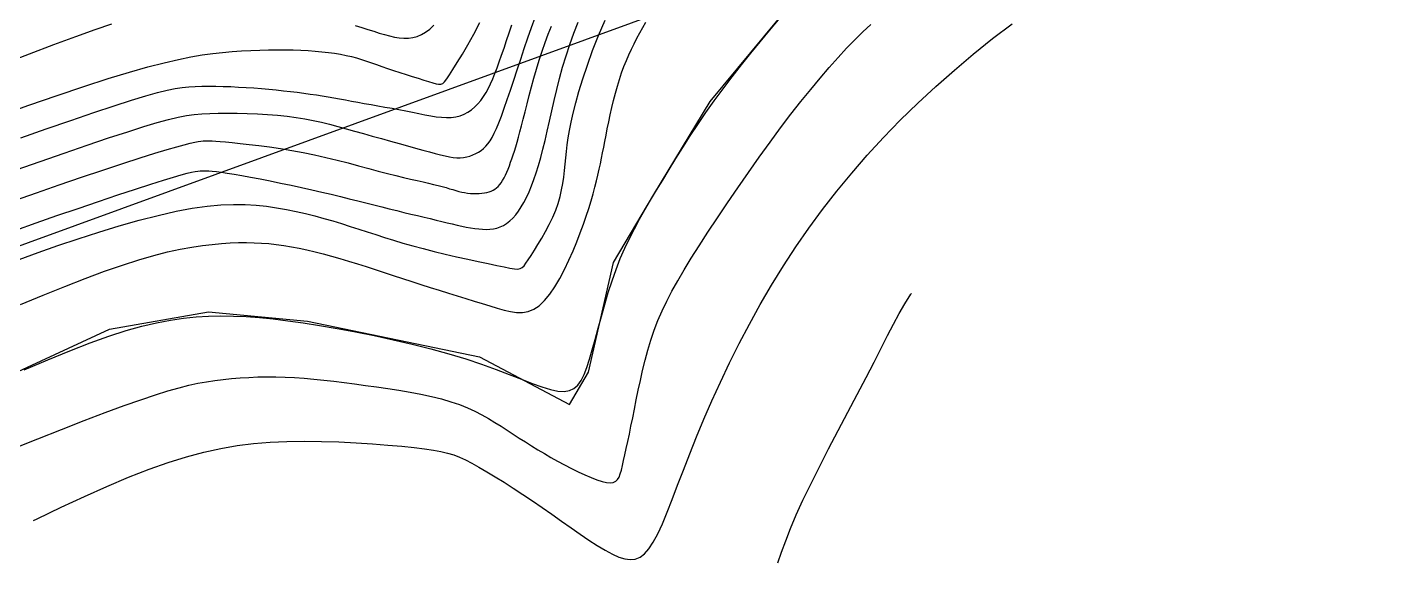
# Model space of a CAD drawing. Header units: metres. Extents: x -2219 to 517, y -3078 to 398.
# Drawn here: x 276.47 to 318.57, y 279.6 to 296.19 of the extents above; entities that cross this region are included whole.
import ezdxf

# ---------------------------------------------------------------- set-up
doc = ezdxf.new("R2010")
doc.units = ezdxf.units.M
doc.layers.add('TERRAIN_CONTOUR_1M', color=3, linetype='Continuous')
doc.layers.add('TERRAIN_CONTOUR_5M_SUPPLEMENT', color=4, linetype='Continuous')

msp = doc.modelspace()

# ---------------------------------------------------------------- linework, layer by layer
at = {"layer": 'TERRAIN_CONTOUR_1M'}
for points in [[(377.224, 326.218, 17), (184.445, 255.95, 17)], [(252.365, 273.736, 17), (256.893, 275.78, 17), (265.523, 280.259, 17), (272.359, 283.734, 17), (279.022, 286.818, 17), (282.091, 287.36, 17), (285.159, 287.068, 17), (290.491, 285.962, 17), (293.288, 284.481, 17), (293.873, 285.482, 17), (294.647, 288.888, 17), (295.903, 291, 17), (297.646, 293.877, 17), (300.165, 296.925, 17), (301.908, 298.83, 17), (305.799, 300.855, 17), (310.994, 303.782, 17), (313.953, 306.334, 17), (318.834, 308.985, 17)], [(276.125, 291.765, 12), (276.867, 292.025, 12), (277.609, 292.282, 12), (278.325, 292.526, 12), (278.992, 292.751, 12), (279.585, 292.945, 12), (280.085, 293.104, 12), (280.502, 293.229, 12), (280.852, 293.325, 12), (281.149, 293.395, 12), (281.409, 293.445, 12), (281.649, 293.477, 12), (281.883, 293.498, 12), (282.126, 293.51, 12), (282.392, 293.518, 12), (282.678, 293.521, 12), (282.979, 293.52, 12), (283.29, 293.513, 12), (283.605, 293.501, 12), (283.92, 293.483, 12), (284.229, 293.459, 12), (284.526, 293.428, 12), (284.809, 293.389, 12), (285.079, 293.344, 12), (285.34, 293.293, 12), (285.594, 293.236, 12), (285.845, 293.174, 12), (286.098, 293.107, 12), (286.354, 293.037, 12), (286.617, 292.963, 12), (286.891, 292.887, 12), (287.17, 292.809, 12), (287.452, 292.73, 12), (287.731, 292.653, 12), (288.004, 292.577, 12), (288.265, 292.504, 12), (288.511, 292.436, 12), (288.737, 292.374, 12), (288.939, 292.317, 12), (289.12, 292.268, 12), (289.281, 292.226, 12), (289.427, 292.192, 12), (289.558, 292.166, 12), (289.679, 292.148, 12), (289.791, 292.139, 12), (289.898, 292.138, 12), (290.001, 292.146, 12), (290.101, 292.164, 12), (290.198, 292.189, 12), (290.29, 292.223, 12), (290.379, 292.264, 12), (290.464, 292.312, 12), (290.544, 292.366, 12), (290.619, 292.428, 12), (290.689, 292.495, 12), (290.756, 292.572, 12), (290.821, 292.662, 12), (290.886, 292.769, 12), (290.951, 292.896, 12), (291.02, 293.046, 12), (291.093, 293.223, 12), (291.172, 293.431, 12), (291.258, 293.672, 12), (291.351, 293.942, 12), (291.45, 294.235, 12), (291.553, 294.546, 12), (291.66, 294.869, 12), (291.77, 295.199, 12), (291.882, 295.53, 12), (291.995, 295.858, 12), (292.109, 296.177, 12), (292.223, 296.489, 12)], [(276.376, 285.555, 17), (277.103, 285.867, 17), (277.788, 286.148, 17), (278.423, 286.394, 17), (279.004, 286.602, 17), (279.537, 286.773, 17), (280.027, 286.91, 17), (280.482, 287.019, 17), (280.908, 287.1, 17), (281.314, 287.159, 17), (281.706, 287.198, 17), (282.091, 287.221, 17), (282.475, 287.23, 17), (282.863, 287.226, 17), (283.261, 287.21, 17), (283.672, 287.18, 17), (284.1, 287.137, 17), (284.551, 287.082, 17), (285.028, 287.013, 17), (285.536, 286.932, 17), (286.077, 286.839, 17), (286.644, 286.733, 17), (287.228, 286.617, 17), (287.819, 286.49, 17), (288.408, 286.354, 17), (288.986, 286.21, 17), (289.542, 286.058, 17), (290.069, 285.899, 17), (290.557, 285.736, 17), (291.007, 285.572, 17), (291.418, 285.413, 17), (291.791, 285.265, 17), (292.127, 285.134, 17), (292.427, 285.025, 17), (292.691, 284.943, 17), (292.919, 284.895, 17), (293.114, 284.884, 17), (293.279, 284.912, 17), (293.419, 284.978, 17), (293.538, 285.083, 17), (293.642, 285.226, 17), (293.734, 285.407, 17), (293.82, 285.626, 17), (293.904, 285.883, 17), (293.991, 286.176, 17), (294.081, 286.499, 17), (294.175, 286.846, 17), (294.274, 287.208, 17), (294.378, 287.579, 17), (294.488, 287.952, 17), (294.604, 288.318, 17), (294.727, 288.672, 17), (294.858, 289.008, 17), (294.996, 289.327, 17), (295.142, 289.634, 17), (295.295, 289.933, 17), (295.456, 290.228, 17), (295.624, 290.523, 17), (295.8, 290.821, 17), (295.984, 291.128, 17), (296.175, 291.445, 17), (296.375, 291.774, 17), (296.583, 292.112, 17), (296.8, 292.458, 17), (297.028, 292.812, 17), (297.266, 293.172, 17), (297.515, 293.537, 17), (297.775, 293.906, 17), (298.047, 294.277, 17), (298.328, 294.648, 17), (298.615, 295.017, 17), (298.905, 295.381, 17), (299.195, 295.737, 17), (299.482, 296.083, 17), (299.763, 296.417, 17)], [(275.73, 295.051, 9), (276.538, 295.365, 9), (277.29, 295.648, 9), (277.974, 295.899, 9), (278.579, 296.115, 9), (279.095, 296.295, 9)], [(276.043, 283.112, 18), (276.794, 283.416, 18), (277.527, 283.708, 18), (278.229, 283.981, 18), (278.883, 284.23, 18), (279.475, 284.448, 18), (279.992, 284.631, 18), (280.441, 284.782, 18), (280.832, 284.904, 18), (281.176, 285.001, 18), (281.483, 285.078, 18), (281.762, 285.138, 18), (282.025, 285.185, 18), (282.282, 285.224, 18), (282.541, 285.257, 18), (282.804, 285.284, 18), (283.071, 285.307, 18), (283.342, 285.324, 18), (283.617, 285.335, 18), (283.897, 285.34, 18), (284.18, 285.339, 18), (284.467, 285.331, 18), (284.758, 285.316, 18), (285.054, 285.295, 18), (285.355, 285.269, 18), (285.662, 285.238, 18), (285.975, 285.202, 18), (286.295, 285.162, 18), (286.622, 285.119, 18), (286.957, 285.074, 18), (287.3, 285.026, 18), (287.647, 284.976, 18), (287.995, 284.922, 18), (288.34, 284.863, 18), (288.677, 284.8, 18), (289.003, 284.73, 18), (289.313, 284.653, 18), (289.604, 284.569, 18), (289.873, 284.477, 18), (290.121, 284.377, 18), (290.352, 284.271, 18), (290.568, 284.16, 18), (290.773, 284.044, 18), (290.97, 283.926, 18), (291.16, 283.805, 18), (291.349, 283.683, 18), (291.537, 283.561, 18), (291.726, 283.439, 18), (291.917, 283.318, 18), (292.11, 283.197, 18), (292.306, 283.077, 18), (292.506, 282.957, 18), (292.709, 282.839, 18), (292.917, 282.722, 18), (293.13, 282.607, 18), (293.344, 282.496, 18), (293.556, 282.392, 18), (293.761, 282.297, 18), (293.955, 282.214, 18), (294.135, 282.145, 18), (294.297, 282.094, 18), (294.436, 282.062, 18), (294.551, 282.053, 18), (294.643, 282.065, 18), (294.716, 282.099, 18), (294.773, 282.155, 18), (294.82, 282.231, 18), (294.858, 282.329, 18), (294.893, 282.447, 18), (294.927, 282.585, 18), (294.963, 282.743, 18), (295.003, 282.921, 18), (295.046, 283.116, 18), (295.092, 283.329, 18), (295.14, 283.558, 18), (295.19, 283.804, 18), (295.243, 284.064, 18), (295.299, 284.338, 18), (295.356, 284.625, 18), (295.417, 284.923, 18), (295.482, 285.229, 18), (295.552, 285.54, 18), (295.629, 285.855, 18), (295.714, 286.169, 18), (295.808, 286.482, 18), (295.912, 286.789, 18), (296.027, 287.091, 18), (296.156, 287.39, 18), (296.3, 287.691, 18), (296.46, 288, 18), (296.639, 288.321, 18), (296.839, 288.66, 18), (297.061, 289.021, 18), (297.307, 289.409, 18), (297.578, 289.828, 18), (297.871, 290.272, 18), (298.181, 290.734, 18), (298.503, 291.207, 18), (298.834, 291.684, 18), (299.169, 292.157, 18), (299.503, 292.62, 18), (299.832, 293.065, 18), (300.152, 293.487, 18), (300.462, 293.885, 18), (300.764, 294.259, 18), (301.056, 294.61, 18), (301.338, 294.939, 18), (301.612, 295.247, 18), (301.876, 295.533, 18), (302.132, 295.799, 18), (302.379, 296.045, 18), (302.625, 296.276, 18)], [(276.074, 290.812, 13), (276.76, 291.053, 13), (277.459, 291.295, 13), (278.152, 291.532, 13), (278.816, 291.756, 13), (279.431, 291.96, 13), (279.974, 292.137, 13), (280.43, 292.28, 13), (280.803, 292.393, 13), (281.103, 292.479, 13), (281.34, 292.542, 13), (281.524, 292.587, 13), (281.665, 292.617, 13), (281.772, 292.636, 13), (281.856, 292.648, 13), (281.926, 292.657, 13), (281.989, 292.663, 13), (282.052, 292.666, 13), (282.123, 292.665, 13), (282.208, 292.661, 13), (282.314, 292.654, 13), (282.448, 292.642, 13), (282.618, 292.627, 13), (282.827, 292.607, 13), (283.074, 292.582, 13), (283.351, 292.552, 13), (283.655, 292.516, 13), (283.979, 292.474, 13), (284.319, 292.424, 13), (284.67, 292.367, 13), (285.025, 292.301, 13), (285.38, 292.228, 13), (285.732, 292.147, 13), (286.078, 292.063, 13), (286.416, 291.976, 13), (286.744, 291.889, 13), (287.058, 291.804, 13), (287.356, 291.724, 13), (287.636, 291.65, 13), (287.896, 291.584, 13), (288.135, 291.526, 13), (288.356, 291.474, 13), (288.558, 291.428, 13), (288.744, 291.386, 13), (288.914, 291.347, 13), (289.069, 291.311, 13), (289.21, 291.277, 13), (289.339, 291.243, 13), (289.456, 291.209, 13), (289.565, 291.177, 13), (289.666, 291.147, 13), (289.762, 291.119, 13), (289.854, 291.094, 13), (289.943, 291.073, 13), (290.033, 291.055, 13), (290.123, 291.041, 13), (290.214, 291.032, 13), (290.304, 291.026, 13), (290.394, 291.025, 13), (290.481, 291.028, 13), (290.565, 291.035, 13), (290.645, 291.046, 13), (290.72, 291.06, 13), (290.79, 291.079, 13), (290.854, 291.102, 13), (290.914, 291.13, 13), (290.97, 291.163, 13), (291.022, 291.202, 13), (291.072, 291.249, 13), (291.119, 291.302, 13), (291.165, 291.363, 13), (291.209, 291.433, 13), (291.253, 291.51, 13), (291.295, 291.595, 13), (291.337, 291.686, 13), (291.378, 291.784, 13), (291.419, 291.887, 13), (291.459, 291.995, 13), (291.499, 292.107, 13), (291.538, 292.224, 13), (291.577, 292.346, 13), (291.618, 292.477, 13), (291.66, 292.619, 13), (291.703, 292.773, 13), (291.749, 292.942, 13), (291.799, 293.128, 13), (291.851, 293.334, 13), (291.908, 293.561, 13), (291.969, 293.805, 13), (292.035, 294.064, 13), (292.105, 294.333, 13), (292.18, 294.609, 13), (292.259, 294.888, 13), (292.343, 295.167, 13), (292.432, 295.441, 13), (292.526, 295.708, 13), (292.625, 295.967, 13), (292.726, 296.218, 13)], [(276.113, 289.889, 14), (276.742, 290.113, 14), (277.391, 290.34, 14), (278.044, 290.564, 14), (278.681, 290.78, 14), (279.283, 290.982, 14), (279.831, 291.164, 14), (280.306, 291.319, 14), (280.695, 291.443, 14), (281.003, 291.539, 14), (281.243, 291.61, 14), (281.427, 291.66, 14), (281.566, 291.693, 14), (281.673, 291.713, 14), (281.759, 291.724, 14), (281.836, 291.729, 14), (281.915, 291.731, 14), (282.001, 291.731, 14), (282.097, 291.727, 14), (282.208, 291.719, 14), (282.339, 291.706, 14), (282.491, 291.687, 14), (282.671, 291.66, 14), (282.881, 291.626, 14), (283.124, 291.584, 14), (283.396, 291.535, 14), (283.691, 291.479, 14), (284.002, 291.418, 14), (284.324, 291.352, 14), (284.651, 291.284, 14), (284.977, 291.214, 14), (285.295, 291.143, 14), (285.602, 291.073, 14), (285.896, 291.003, 14), (286.18, 290.933, 14), (286.452, 290.866, 14), (286.716, 290.799, 14), (286.971, 290.734, 14), (287.219, 290.671, 14), (287.46, 290.611, 14), (287.696, 290.552, 14), (287.925, 290.496, 14), (288.148, 290.442, 14), (288.364, 290.391, 14), (288.573, 290.341, 14), (288.773, 290.294, 14), (288.966, 290.248, 14), (289.15, 290.204, 14), (289.325, 290.162, 14), (289.491, 290.121, 14), (289.649, 290.083, 14), (289.801, 290.048, 14), (289.945, 290.016, 14), (290.083, 289.988, 14), (290.216, 289.963, 14), (290.344, 289.943, 14), (290.468, 289.927, 14), (290.588, 289.917, 14), (290.704, 289.914, 14), (290.817, 289.919, 14), (290.926, 289.933, 14), (291.033, 289.957, 14), (291.136, 289.993, 14), (291.237, 290.04, 14), (291.335, 290.101, 14), (291.431, 290.176, 14), (291.524, 290.264, 14), (291.615, 290.366, 14), (291.704, 290.481, 14), (291.79, 290.609, 14), (291.873, 290.752, 14), (291.954, 290.908, 14), (292.032, 291.077, 14), (292.108, 291.261, 14), (292.182, 291.459, 14), (292.254, 291.671, 14), (292.325, 291.899, 14), (292.394, 292.142, 14), (292.462, 292.401, 14), (292.53, 292.675, 14), (292.596, 292.966, 14), (292.664, 293.272, 14), (292.734, 293.589, 14), (292.809, 293.918, 14), (292.888, 294.255, 14), (292.975, 294.599, 14), (293.071, 294.947, 14), (293.177, 295.298, 14), (293.294, 295.65, 14), (293.421, 296.001, 14), (293.557, 296.348, 14)], [(276.261, 287.58, 16), (276.961, 287.874, 16), (277.631, 288.146, 16), (278.268, 288.394, 16), (278.867, 288.616, 16), (279.422, 288.809, 16), (279.932, 288.971, 16), (280.397, 289.105, 16), (280.823, 289.213, 16), (281.213, 289.299, 16), (281.571, 289.365, 16), (281.901, 289.414, 16), (282.207, 289.45, 16), (282.494, 289.476, 16), (282.764, 289.493, 16), (283.02, 289.504, 16), (283.266, 289.506, 16), (283.504, 289.502, 16), (283.736, 289.49, 16), (283.965, 289.472, 16), (284.193, 289.446, 16), (284.424, 289.413, 16), (284.659, 289.373, 16), (284.899, 289.327, 16), (285.143, 289.275, 16), (285.393, 289.216, 16), (285.646, 289.152, 16), (285.904, 289.083, 16), (286.167, 289.008, 16), (286.434, 288.929, 16), (286.705, 288.846, 16), (286.98, 288.76, 16), (287.258, 288.67, 16), (287.539, 288.579, 16), (287.821, 288.486, 16), (288.106, 288.392, 16), (288.391, 288.299, 16), (288.677, 288.207, 16), (288.963, 288.116, 16), (289.247, 288.027, 16), (289.528, 287.939, 16), (289.803, 287.855, 16), (290.072, 287.772, 16), (290.332, 287.692, 16), (290.581, 287.615, 16), (290.818, 287.541, 16), (291.042, 287.471, 16), (291.254, 287.41, 16), (291.454, 287.363, 16), (291.645, 287.337, 16), (291.828, 287.336, 16), (292.005, 287.367, 16), (292.176, 287.435, 16), (292.344, 287.546, 16), (292.51, 287.704, 16), (292.672, 287.902, 16), (292.829, 288.134, 16), (292.981, 288.392, 16), (293.127, 288.669, 16), (293.264, 288.956, 16), (293.393, 289.246, 16), (293.512, 289.533, 16), (293.619, 289.809, 16), (293.716, 290.073, 16), (293.804, 290.325, 16), (293.882, 290.566, 16), (293.953, 290.796, 16), (294.015, 291.014, 16), (294.071, 291.221, 16), (294.121, 291.416, 16), (294.165, 291.601, 16), (294.205, 291.778, 16), (294.242, 291.949, 16), (294.277, 292.119, 16), (294.311, 292.289, 16), (294.345, 292.462, 16), (294.38, 292.643, 16), (294.417, 292.833, 16), (294.457, 293.036, 16), (294.5, 293.248, 16), (294.547, 293.467, 16), (294.597, 293.691, 16), (294.65, 293.916, 16), (294.708, 294.139, 16), (294.768, 294.358, 16), (294.833, 294.569, 16), (294.901, 294.771, 16), (294.972, 294.965, 16), (295.047, 295.15, 16), (295.125, 295.33, 16), (295.206, 295.504, 16), (295.29, 295.674, 16), (295.376, 295.842, 16), (295.465, 296.009, 16), (295.555, 296.175, 16), (295.647, 296.34, 16)], [(276.271, 292.754, 11), (277.059, 293.03, 11), (277.823, 293.295, 11), (278.536, 293.538, 11), (279.169, 293.75, 11), (279.702, 293.922, 11), (280.143, 294.058, 11), (280.505, 294.16, 11), (280.805, 294.236, 11), (281.057, 294.287, 11), (281.276, 294.321, 11), (281.476, 294.341, 11), (281.673, 294.352, 11), (281.879, 294.357, 11), (282.095, 294.359, 11), (282.319, 294.357, 11), (282.549, 294.352, 11), (282.783, 294.343, 11), (283.02, 294.332, 11), (283.258, 294.317, 11), (283.496, 294.301, 11), (283.731, 294.283, 11), (283.963, 294.263, 11), (284.191, 294.241, 11), (284.414, 294.217, 11), (284.632, 294.193, 11), (284.843, 294.167, 11), (285.048, 294.14, 11), (285.245, 294.112, 11), (285.435, 294.084, 11), (285.618, 294.055, 11), (285.798, 294.025, 11), (285.976, 293.995, 11), (286.155, 293.963, 11), (286.336, 293.93, 11), (286.523, 293.897, 11), (286.717, 293.862, 11), (286.919, 293.825, 11), (287.129, 293.788, 11), (287.344, 293.75, 11), (287.562, 293.711, 11), (287.78, 293.671, 11), (287.996, 293.631, 11), (288.208, 293.591, 11), (288.413, 293.55, 11), (288.61, 293.51, 11), (288.799, 293.472, 11), (288.979, 293.439, 11), (289.15, 293.411, 11), (289.314, 293.391, 11), (289.469, 293.382, 11), (289.617, 293.386, 11), (289.756, 293.403, 11), (289.889, 293.437, 11), (290.014, 293.485, 11), (290.131, 293.548, 11), (290.242, 293.624, 11), (290.346, 293.712, 11), (290.443, 293.81, 11), (290.533, 293.918, 11), (290.617, 294.035, 11), (290.695, 294.159, 11), (290.768, 294.292, 11), (290.838, 294.434, 11), (290.905, 294.587, 11), (290.971, 294.751, 11), (291.038, 294.928, 11), (291.107, 295.118, 11), (291.179, 295.323, 11), (291.254, 295.542, 11), (291.333, 295.774, 11), (291.413, 296.015, 11), (291.493, 296.262, 11)], [(276.663, 280.879, 19), (276.778, 280.935, 19), (277.519, 281.291, 19), (278.242, 281.628, 19), (278.941, 281.94, 19), (279.611, 282.223, 19), (280.246, 282.473, 19), (280.843, 282.685, 19), (281.409, 282.862, 19), (281.948, 283.006, 19), (282.47, 283.119, 19), (282.981, 283.206, 19), (283.487, 283.269, 19), (283.997, 283.311, 19), (284.517, 283.334, 19), (285.052, 283.342, 19), (285.595, 283.336, 19), (286.135, 283.319, 19), (286.664, 283.294, 19), (287.171, 283.261, 19), (287.646, 283.224, 19), (288.08, 283.185, 19), (288.463, 283.145, 19), (288.788, 283.107, 19), (289.064, 283.067, 19), (289.299, 283.024, 19), (289.506, 282.975, 19), (289.694, 282.916, 19), (289.875, 282.846, 19), (290.059, 282.76, 19), (290.257, 282.658, 19), (290.477, 282.536, 19), (290.719, 282.396, 19), (290.978, 282.239, 19), (291.253, 282.069, 19), (291.539, 281.886, 19), (291.834, 281.693, 19), (292.135, 281.492, 19), (292.438, 281.285, 19), (292.74, 281.074, 19), (293.039, 280.863, 19), (293.332, 280.656, 19), (293.616, 280.458, 19), (293.888, 280.273, 19), (294.147, 280.105, 19), (294.39, 279.959, 19), (294.614, 279.838, 19), (294.816, 279.747, 19), (295, 279.689, 19), (295.169, 279.667, 19), (295.325, 279.685, 19), (295.471, 279.745, 19), (295.611, 279.85, 19), (295.748, 280.005, 19), (295.883, 280.211, 19), (296.021, 280.47, 19), (296.164, 280.781, 19), (296.313, 281.138, 19), (296.471, 281.538, 19), (296.638, 281.975, 19), (296.819, 282.447, 19), (297.013, 282.949, 19), (297.224, 283.477, 19), (297.453, 284.026, 19), (297.7, 284.594, 19), (297.965, 285.176, 19), (298.248, 285.769, 19), (298.548, 286.37, 19), (298.865, 286.975, 19), (299.2, 287.58, 19), (299.551, 288.183, 19), (299.92, 288.78, 19), (300.305, 289.37, 19), (300.709, 289.953, 19), (301.131, 290.529, 19), (301.572, 291.098, 19), (302.034, 291.66, 19), (302.515, 292.215, 19), (303.017, 292.762, 19), (303.541, 293.301, 19), (304.084, 293.831, 19), (304.643, 294.351, 19), (305.218, 294.858, 19), (305.805, 295.352, 19), (306.402, 295.832, 19), (307.007, 296.295, 19)], [(286.642, 296.24, 9), (286.842, 296.181, 9), (287.032, 296.121, 9), (287.213, 296.062, 9), (287.384, 296.007, 9), (287.548, 295.958, 9), (287.706, 295.915, 9), (287.858, 295.881, 9), (288.005, 295.857, 9), (288.148, 295.846, 9), (288.288, 295.849, 9), (288.424, 295.868, 9), (288.559, 295.903, 9), (288.691, 295.958, 9), (288.821, 296.032, 9), (288.95, 296.128, 9), (289.078, 296.247, 9)], [(299.746, 279.571, 21), (299.861, 279.903, 21), (299.99, 280.256, 21), (300.141, 280.637, 21), (300.317, 281.053, 21), (300.524, 281.509, 21), (300.764, 282.011, 21), (301.032, 282.547, 21), (301.319, 283.106, 21), (301.616, 283.675, 21), (301.914, 284.241, 21), (302.205, 284.792, 21), (302.48, 285.316, 21), (302.731, 285.799, 21), (302.951, 286.232, 21), (303.148, 286.621, 21), (303.329, 286.975, 21), (303.504, 287.3, 21), (303.681, 287.607, 21), (303.871, 287.902, 21), (303.891, 287.93, 21)]]:
    msp.add_polyline3d(points, dxfattribs=at)
at = {"layer": 'TERRAIN_CONTOUR_5M_SUPPLEMENT'}
for points in [[(276.219, 288.985, 15), (276.803, 289.198, 15), (277.416, 289.413, 15), (278.047, 289.625, 15), (278.685, 289.83, 15), (279.319, 290.023, 15), (279.937, 290.198, 15), (280.529, 290.35, 15), (281.082, 290.475, 15), (281.588, 290.57, 15), (282.051, 290.635, 15), (282.474, 290.674, 15), (282.865, 290.69, 15), (283.227, 290.686, 15), (283.567, 290.665, 15), (283.891, 290.631, 15), (284.202, 290.585, 15), (284.506, 290.531, 15), (284.804, 290.47, 15), (285.097, 290.403, 15), (285.384, 290.331, 15), (285.666, 290.254, 15), (285.944, 290.175, 15), (286.216, 290.092, 15), (286.485, 290.008, 15), (286.75, 289.923, 15), (287.014, 289.837, 15), (287.28, 289.751, 15), (287.551, 289.665, 15), (287.83, 289.578, 15), (288.12, 289.491, 15), (288.424, 289.404, 15), (288.744, 289.317, 15), (289.083, 289.231, 15), (289.432, 289.146, 15), (289.783, 289.065, 15), (290.127, 288.987, 15), (290.455, 288.916, 15), (290.759, 288.851, 15), (291.03, 288.795, 15), (291.257, 288.748, 15), (291.437, 288.713, 15), (291.574, 288.691, 15), (291.678, 288.685, 15), (291.757, 288.697, 15), (291.82, 288.729, 15), (291.877, 288.783, 15), (291.935, 288.863, 15), (292.005, 288.97, 15), (292.092, 289.105, 15), (292.194, 289.265, 15), (292.306, 289.446, 15), (292.424, 289.643, 15), (292.543, 289.853, 15), (292.658, 290.07, 15), (292.764, 290.29, 15), (292.857, 290.508, 15), (292.933, 290.722, 15), (292.994, 290.932, 15), (293.041, 291.137, 15), (293.078, 291.339, 15), (293.106, 291.539, 15), (293.129, 291.737, 15), (293.148, 291.934, 15), (293.167, 292.131, 15), (293.187, 292.33, 15), (293.211, 292.535, 15), (293.241, 292.751, 15), (293.281, 292.984, 15), (293.332, 293.239, 15), (293.396, 293.521, 15), (293.477, 293.836, 15), (293.577, 294.188, 15), (293.697, 294.582, 15), (293.839, 295.01, 15), (294.002, 295.463, 15), (294.187, 295.932, 15), (294.393, 296.41, 15)], [(275.587, 293.435, 10), (276.515, 293.765, 10), (277.401, 294.072, 10), (278.228, 294.349, 10), (278.977, 294.591, 10), (279.637, 294.792, 10), (280.212, 294.956, 10), (280.715, 295.086, 10), (281.156, 295.189, 10), (281.546, 295.267, 10), (281.897, 295.325, 10), (282.22, 295.369, 10), (282.526, 295.403, 10), (282.824, 295.429, 10), (283.116, 295.451, 10), (283.402, 295.467, 10), (283.68, 295.479, 10), (283.951, 295.485, 10), (284.214, 295.488, 10), (284.469, 295.487, 10), (284.715, 295.482, 10), (284.952, 295.474, 10), (285.18, 295.462, 10), (285.399, 295.447, 10), (285.609, 295.428, 10), (285.81, 295.405, 10), (286.001, 295.379, 10), (286.184, 295.349, 10), (286.357, 295.314, 10), (286.522, 295.276, 10), (286.68, 295.234, 10), (286.835, 295.188, 10), (286.988, 295.138, 10), (287.143, 295.086, 10), (287.302, 295.03, 10), (287.468, 294.972, 10), (287.643, 294.911, 10), (287.829, 294.848, 10), (288.022, 294.784, 10), (288.218, 294.721, 10), (288.41, 294.66, 10), (288.593, 294.602, 10), (288.764, 294.549, 10), (288.915, 294.502, 10), (289.044, 294.462, 10), (289.145, 294.432, 10), (289.226, 294.415, 10), (289.292, 294.417, 10), (289.352, 294.443, 10), (289.412, 294.497, 10), (289.48, 294.584, 10), (289.564, 294.709, 10), (289.67, 294.877, 10), (289.805, 295.091, 10), (289.962, 295.348, 10), (290.136, 295.645, 10), (290.321, 295.976, 10), (290.508, 296.337, 10)]]:
    msp.add_polyline3d(points, dxfattribs=at)

doc.saveas('drawing.dxf')
